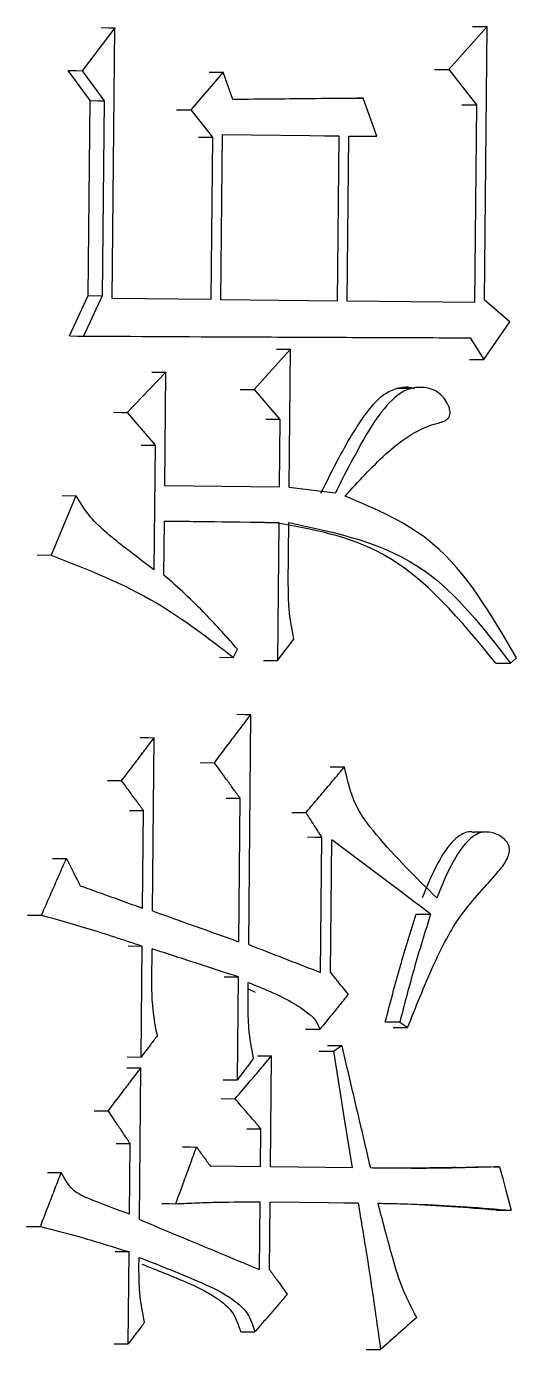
# Model space of a CAD drawing. Header units: millimetres. Extents: x 2448 to 4397, y 790 to 2168.
# Drawn here: x 3196.37 to 3198.131, y 990.501 to 995.258 of the extents above; entities that cross this region are included whole.
import ezdxf

# ---------------------------------------------------------------- set-up
doc = ezdxf.new("R2010")
doc.units = ezdxf.units.MM

msp = doc.modelspace()

# ---------------------------------------------------------------- linework, layer by layer
at = {"color": 7, "linetype": 'Continuous', "lineweight": 25}
for p, q in [((3196.6881, 995.2537), (3196.5704, 995.0992)), ((3196.6784, 994.2802), (3196.6881, 995.2537)), ((3198.0251, 995.2579), (3197.888, 995.1037)), ((3198.0153, 994.2747), (3198.0251, 995.2579)), ((3196.5988, 994.9916), (3196.5202, 995.0996)), ((3196.5704, 995.0992), (3196.6492, 994.9913)), ((3197.077, 995.0935), (3196.9602, 994.9585)), ((3197.1121, 994.9957), (3197.077, 995.0935)), ((3197.888, 995.1037), (3197.9866, 994.976)), ((3196.5919, 994.2907), (3196.5988, 994.9916)), ((3196.6492, 994.9913), (3196.6423, 994.2903)), ((3197.6283, 994.8633), (3197.5795, 995.0001)), ((3197.9866, 994.976), (3197.9796, 994.2653)), ((3196.9602, 994.9585), (3197.0386, 994.8603)), ((3197.0386, 994.8603), (3197.0328, 994.2761)), ((3197.0689, 994.2757), (3197.0748, 994.8696)), ((3197.0748, 994.8696), (3197.4921, 994.8648)), ((3197.4408, 994.8652), (3197.4921, 994.8648)), ((3197.4921, 994.8648), (3197.4862, 994.271)), ((3197.522, 994.2706), (3197.5279, 994.8644)), ((3197.5279, 994.8644), (3197.6283, 994.8633)), ((3197.5768, 994.8636), (3197.6283, 994.8633)), ((3196.5252, 994.1454), (3196.5919, 994.2907)), ((3196.6423, 994.2903), (3196.5755, 994.145)), ((3196.5919, 994.2907), (3196.6423, 994.2903)), ((3197.0328, 994.2761), (3196.6784, 994.2802)), ((3197.4862, 994.271), (3197.0689, 994.2757)), ((3197.9796, 994.2653), (3197.522, 994.2706)), ((3198.1071, 994.1957), (3198.0153, 994.2747)), ((3198.0132, 994.0605), (3198.1071, 994.1957)), ((3197.9641, 994.1389), (3198.0132, 994.0605)), ((3197.3192, 994.0976), (3197.1883, 993.9531)), ((3197.3143, 993.6011), (3197.3192, 994.0976)), ((3196.8713, 994.0151), (3196.7323, 993.8706)), ((3196.8673, 993.6062), (3196.8713, 994.0151)), ((3197.1883, 993.9531), (3197.2808, 993.8449)), ((3197.7517, 993.9564), (3197.6998, 993.9567)), ((3196.7323, 993.8706), (3196.8325, 993.7527)), ((3197.2808, 993.8449), (3197.2299, 993.8453)), ((3197.2808, 993.8449), (3197.2784, 993.6016)), ((3196.8325, 993.7527), (3196.8281, 993.3049)), ((3197.2784, 993.6016), (3196.8673, 993.6062)), ((3197.4793, 993.5798), (3197.3143, 993.6011)), ((3196.548, 993.5709), (3196.4587, 993.3577)), ((3196.4982, 993.5713), (3196.5481, 993.571)), ((3196.8641, 993.285), (3196.866, 993.4797)), ((3196.866, 993.4797), (3197.2771, 993.475)), ((3197.2258, 993.4753), (3196.866, 993.4794)), ((3197.2262, 993.4753), (3197.2771, 993.475)), ((3197.2771, 993.475), (3197.2722, 992.9785)), ((3197.3109, 993.2507), (3197.3131, 993.4746)), ((3196.4089, 993.358), (3196.4587, 993.3576)), ((3197.1139, 992.9901), (3197.1286, 993.0191)), ((3197.2722, 992.9785), (3197.3305, 993.0557)), ((3197.0632, 992.9904), (3197.1139, 992.99)), ((3197.2213, 992.9789), (3197.2722, 992.9785)), ((3198.1092, 992.9689), (3198.1307, 992.9882)), ((3198.0567, 992.9693), (3198.1092, 992.9689)), ((3197.1685, 991.9574), (3197.1767, 992.7849)), ((3196.8232, 992.0782), (3196.8294, 992.7012)), ((3196.9946, 992.6115), (3197.0452, 992.6111)), ((3197.461, 992.5965), (3197.5127, 992.5961)), ((3196.6615, 992.5471), (3196.712, 992.5468)), ((3197.1326, 991.9675), (3197.1377, 992.4835)), ((3196.7871, 992.0883), (3196.7906, 992.4388)), ((3197.3235, 992.4325), (3197.3746, 992.4321)), ((3198.0168, 992.3616), (3197.9785, 992.3619)), ((3198.0309, 992.3615), (3198.0216, 992.3616)), ((3197.4264, 991.8571), (3197.4312, 992.3438)), ((3197.4623, 991.8567), (3197.467, 992.3337)), ((3196.7351, 991.9524), (3196.7857, 991.952)), ((3196.7818, 991.5529), (3196.7857, 991.952)), ((3196.8207, 991.825), (3196.8218, 991.9419)), ((3197.1277, 991.4711), (3197.1313, 991.841)), ((3197.1664, 991.7432), (3197.1671, 991.8211)), ((3197.1669, 991.7982), (3197.1922, 991.7867)), ((3197.3731, 991.6529), (3197.4243, 991.6526)), ((3197.7112, 991.6786), (3197.6593, 991.6789)), ((3197.5027, 991.5933), (3197.4514, 991.5937)), ((3196.7316, 991.5532), (3196.7818, 991.5529)), ((3197.247, 991.1581), (3197.2509, 991.5573)), ((3196.776, 990.9688), (3196.7814, 991.5139)), ((3197.0769, 991.4714), (3197.1277, 991.4711)), ((3197.0691, 991.4033), (3197.1198, 991.403)), ((3196.6135, 991.3598), (3196.664, 991.3595)), ((3197.211, 991.1585), (3197.2123, 991.2948)), ((3196.74, 990.9886), (3196.7425, 991.2418)), ((3196.4451, 991.1379), (3196.4949, 991.1376)), ((3197.211, 991.1585), (3197.0308, 991.1606)), ((3197.5414, 991.1548), (3197.247, 991.1581)), ((3197.9135, 991.1562), (3198.0175, 991.1588)), ((3197.2073, 990.7886), (3197.2097, 991.032)), ((3197.2433, 990.7882), (3197.2457, 991.0316)), ((3197.5616, 991.028), (3197.2457, 991.0316)), ((3197.5099, 991.0283), (3197.5616, 991.028)), ((3196.7387, 990.8524), (3196.6885, 990.8527)), ((3196.7354, 990.5214), (3196.7387, 990.8524)), ((3196.7743, 990.7935), (3196.7747, 990.8325)), ((3197.1398, 990.5652), (3197.1907, 990.5648)), ((3196.6852, 990.5217), (3196.7354, 990.5214))]:
    msp.add_line(p, q, dxfattribs=at)
at = {"color": 7, "linetype": 'Continuous', "lineweight": 25, "flags": 128}
for points in [[(3196.638, 995.254), (3196.6659, 995.2538), (3196.6881, 995.2537)], [(3197.9731, 995.2583), (3198.002, 995.2581), (3198.0251, 995.2579)], [(3196.5206, 995.0996), (3196.5483, 995.0994), (3196.5704, 995.0992)], [(3197.026, 995.0938), (3197.0546, 995.0936), (3197.077, 995.0935)], [(3197.8362, 995.1041), (3197.8651, 995.1039), (3197.888, 995.1037)], [(3196.5988, 994.9916), (3196.627, 994.9914), (3196.6492, 994.9913)], [(3197.5281, 995.0005), (3197.5567, 995.0003), (3197.5795, 995.0001)], [(3197.9347, 994.9764), (3197.9636, 994.9762), (3197.9866, 994.976)], [(3196.9097, 994.9588), (3196.9378, 994.9587), (3196.9602, 994.9585)], [(3196.9881, 994.8606), (3197.0162, 994.8604), (3197.0386, 994.8603)], [(3196.5256, 994.1454), (3196.5534, 994.1452), (3196.5755, 994.145)], [(3197.2683, 994.098), (3197.2967, 994.0978), (3197.3192, 994.0976)], [(3197.9612, 994.0609), (3197.9902, 994.0607), (3198.0132, 994.0605)], [(3196.821, 994.0154), (3196.849, 994.0153), (3196.8713, 994.0151)], [(3197.1375, 993.9534), (3197.1658, 993.9532), (3197.1883, 993.9531)], [(3196.6822, 993.871), (3196.7101, 993.8708), (3196.7323, 993.8706)], [(3196.7823, 993.753), (3196.8102, 993.7528), (3196.8325, 993.7527)], [(3197.1259, 992.7852), (3197.1542, 992.785), (3197.1767, 992.7849)], [(3196.7791, 992.7015), (3196.8071, 992.7014), (3196.8294, 992.7012)], [(3197.087, 992.4838), (3197.1152, 992.4836), (3197.1377, 992.4835)], [(3196.7403, 992.4391), (3196.7683, 992.4389), (3196.7906, 992.4388)], [(3197.38, 992.3442), (3197.4085, 992.344), (3197.4312, 992.3438)], [(3196.4635, 992.267), (3196.4912, 992.2668), (3196.5133, 992.2667)], [(3197.7702, 992.0671), (3197.7993, 992.0669), (3197.8222, 992.0668)], [(3196.3744, 992.0636), (3196.402, 992.0634), (3196.4241, 992.0632)], [(3197.0806, 991.8413), (3197.1088, 991.8411), (3197.1313, 991.841)], [(3197.688, 991.6591), (3197.7108, 991.659), (3197.7252, 991.6589), (3197.7396, 991.6588)], [(3197.2, 991.5576), (3197.2284, 991.5574), (3197.2509, 991.5573)], [(3197.4222, 991.5746), (3197.4511, 991.5744), (3197.4738, 991.5742)], [(3197.5414, 991.1548), (3197.5129, 991.3313), (3197.4934, 991.4527), (3197.4738, 991.5742)], [(3196.7312, 991.5143), (3196.7591, 991.5141), (3196.7814, 991.5139)], [(3197.1615, 991.2952), (3197.1898, 991.295), (3197.2123, 991.2948)], [(3196.6923, 991.2421), (3196.7203, 991.2419), (3196.7425, 991.2418)], [(3196.9305, 991.2297), (3196.9586, 991.2295), (3196.981, 991.2293)], [(3198.0175, 991.1588), (3198.0468, 991.1586), (3198.0699, 991.1585)], [(3198.0699, 991.1585), (3198.0811, 991.1157), (3198.0924, 991.0729), (3198.111, 991.0022)], [(3196.8559, 991.026), (3196.8844, 991.0259), (3196.9068, 991.0257)], [(3198.0588, 991.0026), (3198.0879, 991.0024), (3198.111, 991.0022)], [(3196.3702, 990.9439), (3196.3982, 990.9438), (3196.4203, 990.9436)], [(3197.5908, 990.5016), (3197.6195, 990.5015), (3197.6423, 990.5013)]]:
    msp.add_lwpolyline(points, dxfattribs=at)
at = {"color": 7, "linetype": 'Continuous', "lineweight": 25}
for points, knots in [([(3197.5795, 995.0001), (3197.5226, 994.9996), (3197.4165, 994.9986), (3197.2607, 994.9971), (3197.1617, 994.9962), (3197.1121, 994.9957)], [0, 0, 0, 0, 0.365641, 0.682819, 1, 1, 1, 1]), ([(3196.5755, 994.145), (3196.801, 994.1439), (3197.1466, 994.1422), (3197.6085, 994.1402), (3197.8456, 994.1394), (3197.9641, 994.1389)], [0, 0, 0, 0, 0.483925, 0.741957, 1, 1, 1, 1]), ([(3197.4278, 993.5801), (3197.4495, 993.6233), (3197.5025, 993.7287), (3197.5752, 993.8541), (3197.6517, 993.9392), (3197.7075, 993.961), (3197.7438, 993.9644), (3197.761, 993.9573), (3197.7624, 993.9567)], [0, 0, 0, 0, 0.2578564, 0.6289382, 0.7826289, 0.8867937, 0.9906489, 1, 1, 1, 1]), ([(3197.515, 993.5698), (3197.5624, 993.622), (3197.6576, 993.7271), (3197.7837, 993.8194), (3197.8653, 993.8354), (3197.8827, 993.8468), (3197.8887, 993.8537), (3197.8919, 993.8628), (3197.8922, 993.8754), (3197.8874, 993.8945), (3197.8747, 993.9179), (3197.8529, 993.9412), (3197.8189, 993.9586), (3197.7745, 993.9632), (3197.7248, 993.9503), (3197.6393, 993.8799), (3197.5667, 993.7492), (3197.5053, 993.6325), (3197.4816, 993.5844), (3197.4793, 993.5798)], [0, 0, 0, 0, 0.182293, 0.366256, 0.406576, 0.415296, 0.422442, 0.429656, 0.437807, 0.451169, 0.475792, 0.502375, 0.532907, 0.579629, 0.627827, 0.675047, 0.869205, 0.987473, 1, 1, 1, 1]), ([(3196.8281, 993.3049), (3196.7939, 993.3306), (3196.7376, 993.373), (3196.66, 993.4342), (3196.5965, 993.4932), (3196.5643, 993.5449), (3196.5481, 993.5709)], [0, 0, 0, 0, 0.336641, 0.555039, 0.775331, 1, 1, 1, 1]), ([(3198.1307, 992.9882), (3198.0407, 993.1426), (3197.8824, 993.4144), (3197.6259, 993.5228), (3197.5151, 993.5696)], [0, 0, 0, 0, 0.568145, 1, 1, 1, 1]), ([(3198.0567, 992.9693), (3197.9303, 993.123), (3197.707, 993.3942), (3197.3964, 993.4505), (3197.2617, 993.4749)], [0, 0, 0, 0, 0.566538, 1, 1, 1, 1]), ([(3197.3131, 993.4746), (3197.4853, 993.4382), (3197.7977, 993.3723), (3198.0127, 993.0939), (3198.1092, 992.9689)], [0, 0, 0, 0, 0.55114, 1, 1, 1, 1]), ([(3196.4587, 993.3576), (3196.5876, 993.307), (3196.8191, 993.2161), (3197.0234, 993.0595), (3197.1139, 992.99)], [0, 0, 0, 0, 0.556744, 1, 1, 1, 1]), ([(3197.1286, 993.0191), (3197.091, 993.0614), (3197.0302, 993.1299), (3196.9413, 993.2177), (3196.8898, 993.2626), (3196.8641, 993.285)], [0, 0, 0, 0, 0.448016, 0.723707, 1, 1, 1, 1]), ([(3197.3305, 993.0557), (3197.3237, 993.0916), (3197.3115, 993.1558), (3197.3111, 993.2216), (3197.3109, 993.2507)], [0, 0, 0, 0, 0.5587761, 1, 1, 1, 1]), ([(3197.0452, 992.6111), (3197.062, 992.6332), (3197.0923, 992.6733), (3197.1361, 992.7312), (3197.1632, 992.767), (3197.1767, 992.7849)], [0, 0, 0, 0, 0.381889, 0.690944, 1, 1, 1, 1]), ([(3196.712, 992.5468), (3196.7288, 992.5689), (3196.7568, 992.6057), (3196.7959, 992.6572), (3196.8182, 992.6865), (3196.8294, 992.7012)], [0, 0, 0, 0, 0.429625, 0.714813, 1, 1, 1, 1]), ([(3197.1377, 992.4835), (3197.1295, 992.4947), (3197.1133, 992.5172), (3197.0824, 992.5598), (3197.0597, 992.5911), (3197.0452, 992.6111)], [0, 0, 0, 0, 0.264388, 0.528776, 1, 1, 1, 1]), ([(3197.3746, 992.4321), (3197.3923, 992.4531), (3197.4241, 992.4909), (3197.4701, 992.5455), (3197.4985, 992.5792), (3197.5126, 992.5961)], [0, 0, 0, 0, 0.3835146, 0.6917573, 1, 1, 1, 1]), ([(3197.8442, 992.125), (3197.7701, 992.1979), (3197.6664, 992.2999), (3197.5444, 992.4565), (3197.5233, 992.5491), (3197.5127, 992.5961)], [0, 0, 0, 0, 0.5529293, 0.7735161, 1, 1, 1, 1]), ([(3196.7906, 992.4388), (3196.7824, 992.45), (3196.7652, 992.4736), (3196.739, 992.5096), (3196.721, 992.5344), (3196.712, 992.5468)], [0, 0, 0, 0, 0.3124585, 0.6562292, 1, 1, 1, 1]), ([(3197.4312, 992.3438), (3197.4236, 992.3556), (3197.4104, 992.3763), (3197.3916, 992.4057), (3197.3803, 992.4233), (3197.3746, 992.4321)], [0, 0, 0, 0, 0.401179, 0.700589, 1, 1, 1, 1]), ([(3197.7396, 991.6588), (3197.7691, 991.7333), (3197.8249, 991.8744), (3197.9262, 992.0736), (3198.0331, 992.1787), (3198.0904, 992.2505), (3198.1027, 992.2781), (3198.1063, 992.295), (3198.1046, 992.3102), (3198.0985, 992.3241), (3198.0843, 992.3407), (3198.0571, 992.3568), (3198.0234, 992.3648), (3197.99, 992.3579), (3197.9482, 992.3269), (3197.909, 992.2697), (3197.8724, 992.1949), (3197.8536, 992.1483), (3197.8442, 992.125)], [0, 0, 0, 0, 0.197756, 0.374581, 0.552504, 0.596786, 0.612003, 0.627356, 0.637545, 0.647706, 0.66463, 0.694342, 0.735222, 0.763483, 0.79167, 0.876246, 0.937865, 1, 1, 1, 1]), ([(3197.978, 992.3601), (3197.9741, 992.3611), (3197.9608, 992.3646), (3197.9372, 992.3575), (3197.8955, 992.3272), (3197.8565, 992.2693), (3197.8201, 992.1947), (3197.8015, 992.1485), (3197.7921, 992.1253)], [0, 0, 0, 0, 0.042132, 0.144301, 0.2461776, 0.5548768, 0.7765434, 1, 1, 1, 1]), ([(3197.8222, 992.0668), (3197.7806, 992.0981), (3197.7006, 992.1583), (3197.5822, 992.2473), (3197.5054, 992.3049), (3197.467, 992.3337)], [0, 0, 0, 0, 0.352543, 0.676271, 1, 1, 1, 1]), ([(3196.4241, 992.0632), (3196.4358, 992.0898), (3196.4565, 992.137), (3196.4862, 992.2048), (3196.5043, 992.246), (3196.5133, 992.2667)], [0, 0, 0, 0, 0.391545, 0.695772, 1, 1, 1, 1]), ([(3196.5133, 992.2667), (3196.5198, 992.2539), (3196.5314, 992.2312), (3196.548, 992.1986), (3196.5581, 992.1787), (3196.5632, 992.1687)], [0, 0, 0, 0, 0.391182, 0.695591, 1, 1, 1, 1]), ([(3196.5632, 992.1687), (3196.587, 992.1602), (3196.6363, 992.1425), (3196.7109, 992.1157), (3196.7617, 992.0974), (3196.7871, 992.0883)], [0, 0, 0, 0, 0.318767, 0.659383, 1, 1, 1, 1]), ([(3196.8232, 992.0782), (3196.8707, 992.0612), (3196.9461, 992.0343), (3197.0492, 991.9974), (3197.1048, 991.9775), (3197.1326, 991.9675)], [0, 0, 0, 0, 0.459922, 0.729961, 1, 1, 1, 1]), ([(3197.6593, 991.6789), (3197.6769, 991.7465), (3197.7028, 991.8455), (3197.7409, 991.9745), (3197.7604, 992.0362), (3197.7702, 992.0671)], [0, 0, 0, 0, 0.516943, 0.75842, 1, 1, 1, 1]), ([(3197.8222, 992.0668), (3197.8119, 992.0341), (3197.7911, 991.9686), (3197.7533, 991.8395), (3197.7279, 991.7424), (3197.7112, 991.6786)], [0, 0, 0, 0, 0.255869, 0.511759, 1, 1, 1, 1]), ([(3196.4241, 992.0632), (3196.4782, 992.0481), (3196.566, 992.0236), (3196.6862, 991.9852), (3196.7526, 991.9631), (3196.7857, 991.952)], [0, 0, 0, 0, 0.445487, 0.722723, 1, 1, 1, 1]), ([(3197.1313, 991.841), (3197.0836, 991.8566), (3197.0083, 991.8811), (3196.9051, 991.9148), (3196.8496, 991.9328), (3196.8218, 991.9419)], [0, 0, 0, 0, 0.46294, 0.731469, 1, 1, 1, 1]), ([(3197.1685, 991.9574), (3197.192, 991.9483), (3197.239, 991.93), (3197.3249, 991.8966), (3197.3874, 991.8723), (3197.4264, 991.8571)], [0, 0, 0, 0, 0.2728523, 0.5457045, 1, 1, 1, 1]), ([(3197.4623, 991.8567), (3197.4709, 991.846), (3197.4858, 991.8276), (3197.5071, 991.8014), (3197.5197, 991.7858), (3197.526, 991.7781)], [0, 0, 0, 0, 0.406188, 0.703094, 1, 1, 1, 1]), ([(3196.8404, 991.6301), (3196.8336, 991.666), (3196.8214, 991.7302), (3196.8209, 991.796), (3196.8207, 991.825)], [0, 0, 0, 0, 0.558776, 1, 1, 1, 1]), ([(3197.1671, 991.8211), (3197.2197, 991.7999), (3197.2957, 991.7694), (3197.3743, 991.7184), (3197.411, 991.686), (3197.4198, 991.6638), (3197.4243, 991.6526)], [0, 0, 0, 0, 0.553755, 0.799961, 0.898881, 1, 1, 1, 1]), ([(3197.1861, 991.5483), (3197.1792, 991.5841), (3197.1671, 991.6483), (3197.1666, 991.7142), (3197.1664, 991.7432)], [0, 0, 0, 0, 0.558776, 1, 1, 1, 1]), ([(3197.526, 991.7781), (3197.5174, 991.7674), (3197.5001, 991.746), (3197.4662, 991.7042), (3197.4409, 991.6731), (3197.4243, 991.6526)], [0, 0, 0, 0, 0.2553808, 0.5107615, 1, 1, 1, 1]), ([(3197.7112, 991.6786), (3197.7159, 991.6753), (3197.7254, 991.6687), (3197.7349, 991.6621), (3197.7396, 991.6588)], [0, 0, 0, 0, 0.500144, 1, 1, 1, 1]), ([(3196.8404, 991.6301), (3196.832, 991.619), (3196.8181, 991.6006), (3196.7985, 991.5749), (3196.7874, 991.5602), (3196.7818, 991.5529)], [0, 0, 0, 0, 0.429625, 0.714813, 1, 1, 1, 1]), ([(3197.5027, 991.5933), (3197.5162, 991.5357), (3197.5402, 991.4337), (3197.5746, 991.2872), (3197.5954, 991.1984), (3197.6058, 991.154)], [0, 0, 0, 0, 0.393566, 0.696783, 1, 1, 1, 1]), ([(3197.1198, 991.403), (3197.1375, 991.4239), (3197.1683, 991.46), (3197.212, 991.5115), (3197.238, 991.542), (3197.2509, 991.5573)], [0, 0, 0, 0, 0.406184, 0.703092, 1, 1, 1, 1]), ([(3197.1861, 991.5483), (3197.1777, 991.5372), (3197.1638, 991.5188), (3197.1443, 991.4931), (3197.1332, 991.4784), (3197.1277, 991.4711)], [0, 0, 0, 0, 0.4296251, 0.7148126, 1, 1, 1, 1]), ([(3196.664, 991.3595), (3196.6808, 991.3816), (3196.7088, 991.4184), (3196.7479, 991.4699), (3196.7703, 991.4993), (3196.7814, 991.5139)], [0, 0, 0, 0, 0.4296253, 0.7148125, 1, 1, 1, 1]), ([(3197.2123, 991.2948), (3197.2035, 991.3052), (3197.1857, 991.326), (3197.1548, 991.362), (3197.1329, 991.3877), (3197.1198, 991.403)], [0, 0, 0, 0, 0.287964, 0.575929, 1, 1, 1, 1]), ([(3196.7425, 991.2418), (3196.7347, 991.2534), (3196.7192, 991.2768), (3196.693, 991.316), (3196.6746, 991.3436), (3196.664, 991.3595)], [0, 0, 0, 0, 0.2972291, 0.5944583, 1, 1, 1, 1]), ([(3196.9068, 991.0257), (3196.9168, 991.0532), (3196.9342, 991.1008), (3196.9589, 991.1687), (3196.9736, 991.2091), (3196.981, 991.2293)], [0, 0, 0, 0, 0.404672, 0.702336, 1, 1, 1, 1]), ([(3196.981, 991.2293), (3196.9852, 991.2236), (3196.9935, 991.2121), (3197.0059, 991.195), (3197.0184, 991.1778), (3197.0267, 991.1663), (3197.0308, 991.1606)], [0, 0, 0, 0, 0.2500001, 0.5000002, 0.7500003, 1, 1, 1, 1]), ([(3196.4203, 990.9436), (3196.4308, 990.9709), (3196.4484, 991.0168), (3196.4733, 991.0814), (3196.4877, 991.1188), (3196.4949, 991.1375)], [0, 0, 0, 0, 0.421517, 0.710758, 1, 1, 1, 1]), ([(3196.74, 990.9886), (3196.6905, 991.0061), (3196.6213, 991.0304), (3196.5304, 991.072), (3196.5069, 991.1155), (3196.4949, 991.1375)], [0, 0, 0, 0, 0.554439, 0.774188, 1, 1, 1, 1]), ([(3198.0699, 991.1585), (3197.987, 991.1559), (3197.8684, 991.1523), (3197.7136, 991.1529), (3197.6417, 991.1537), (3197.6058, 991.154)], [0, 0, 0, 0, 0.536936, 0.768461, 1, 1, 1, 1]), ([(3197.9139, 991.1556), (3197.91, 991.1555), (3197.8835, 991.1549), (3197.7732, 991.1532), (3197.6861, 991.1535), (3197.6398, 991.1538), (3197.6216, 991.1539), (3197.6159, 991.1539), (3197.6136, 991.1539), (3197.614, 991.1539), (3197.614, 991.1539)], [0, 0, 0, 0, 0.076142, 0.51689, 0.782358, 0.915523, 0.951125, 0.984533, 0.998805, 1, 1, 1, 1]), ([(3196.9068, 991.0257), (3196.9322, 991.0268), (3196.983, 991.029), (3197.0841, 991.032), (3197.1596, 991.032), (3197.2097, 991.032)], [0, 0, 0, 0, 0.251386, 0.502777, 1, 1, 1, 1]), ([(3197.5616, 991.028), (3197.5722, 990.9651), (3197.5921, 990.8462), (3197.6187, 990.6705), (3197.6344, 990.5577), (3197.6423, 990.5013)], [0, 0, 0, 0, 0.359316, 0.679629, 1, 1, 1, 1]), ([(3197.6332, 991.0272), (3197.6864, 991.0261), (3197.7929, 991.024), (3197.9521, 991.0148), (3198.0581, 991.0064), (3198.111, 991.0022)], [0, 0, 0, 0, 0.332594, 0.666236, 1, 1, 1, 1]), ([(3197.772, 990.6165), (3197.7518, 990.6552), (3197.7152, 990.7252), (3197.6757, 990.8665), (3197.6498, 990.9644), (3197.6332, 991.0272)], [0, 0, 0, 0, 0.307961, 0.555794, 1, 1, 1, 1]), ([(3198.0585, 991.0026), (3198.0052, 991.0068), (3197.8994, 991.0151), (3197.7576, 991.0236), (3197.6691, 991.0254), (3197.6335, 991.0262)], [0, 0, 0, 0, 0.377469, 0.74969, 1, 1, 1, 1]), ([(3196.4203, 990.9436), (3196.4693, 990.9311), (3196.5473, 990.9112), (3196.6531, 990.8793), (3196.7101, 990.8613), (3196.7387, 990.8524)], [0, 0, 0, 0, 0.458838, 0.729395, 1, 1, 1, 1]), ([(3196.776, 990.9688), (3196.8228, 990.9492), (3196.9183, 990.9095), (3197.0621, 990.8494), (3197.1589, 990.8089), (3197.2073, 990.7886)], [0, 0, 0, 0, 0.325075, 0.662537, 1, 1, 1, 1]), ([(3196.7747, 990.8325), (3196.8511, 990.8028), (3196.9675, 990.7577), (3197.0989, 990.6949), (3197.1678, 990.6348), (3197.183, 990.5884), (3197.1907, 990.5649)], [0, 0, 0, 0, 0.493129, 0.751357, 0.873656, 1, 1, 1, 1]), ([(3196.7941, 990.5986), (3196.7872, 990.6345), (3196.775, 990.6986), (3196.7745, 990.7645), (3196.7743, 990.7935)], [0, 0, 0, 0, 0.558776, 1, 1, 1, 1]), ([(3196.7844, 990.8082), (3196.8405, 990.7863), (3196.9364, 990.7489), (3197.0478, 990.6952), (3197.1166, 990.6352), (3197.1318, 990.5888), (3197.1395, 990.5652)], [0, 0, 0, 0, 0.416634, 0.713746, 0.854506, 1, 1, 1, 1]), ([(3197.2433, 990.7882), (3197.2514, 990.777), (3197.2661, 990.7566), (3197.2874, 990.7272), (3197.3006, 990.7089), (3197.3072, 990.6998)], [0, 0, 0, 0, 0.381894, 0.690947, 1, 1, 1, 1]), ([(3197.3072, 990.6998), (3197.2975, 990.6886), (3197.2781, 990.6661), (3197.2489, 990.6323), (3197.2198, 990.5986), (3197.2004, 990.5761), (3197.1907, 990.5649)], [0, 0, 0, 0, 0.25, 0.5, 0.75, 1, 1, 1, 1]), ([(3196.7941, 990.5986), (3196.7857, 990.5875), (3196.7717, 990.5691), (3196.7521, 990.5434), (3196.741, 990.5287), (3196.7354, 990.5214)], [0, 0, 0, 0, 0.4296251, 0.7148125, 1, 1, 1, 1]), ([(3197.772, 990.6165), (3197.7504, 990.5973), (3197.7072, 990.5589), (3197.664, 990.5205), (3197.6423, 990.5013)], [0, 0, 0, 0, 0.4996362, 1, 1, 1, 1])]:
    msp.add_open_spline(points, degree=3, knots=knots, dxfattribs=at)
msp.add_open_spline([(3197.5027, 991.5933), (3197.4979, 991.5902), (3197.4882, 991.5838), (3197.4786, 991.5774), (3197.4738, 991.5742)], degree=3, dxfattribs=at)

doc.saveas('drawing.dxf')
